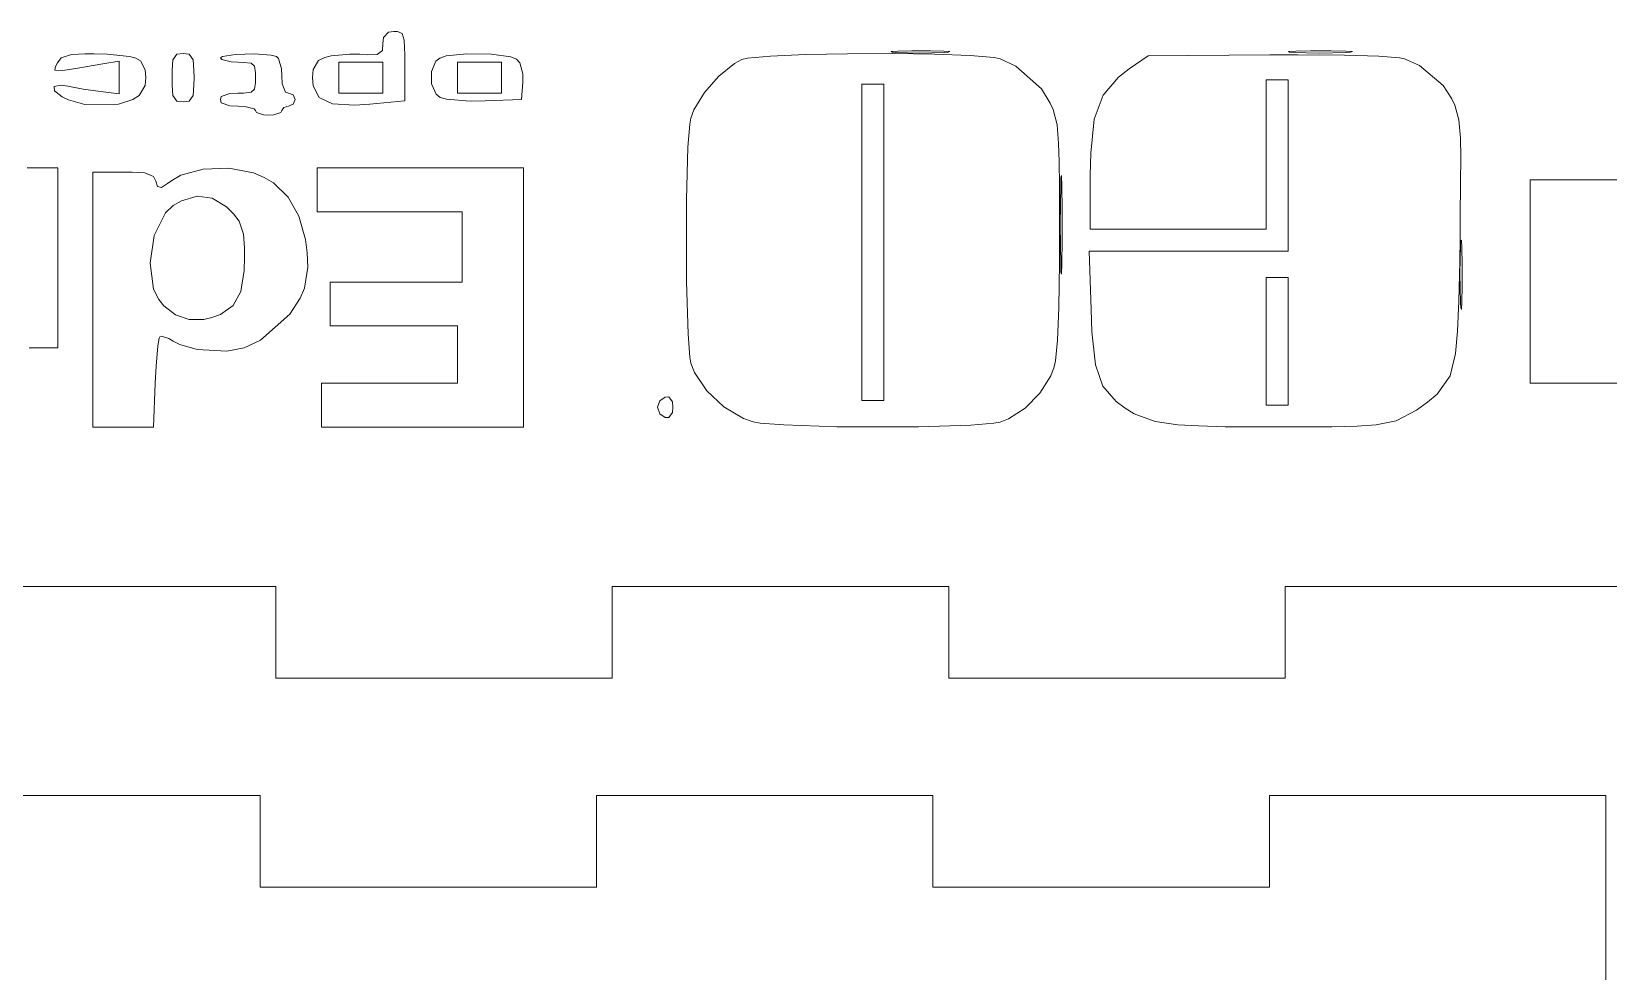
# Model space of a CAD drawing. Header units: millimetres. Extents: x 0 to 610, y 0 to 514.
# Drawn here: x 467.8 to 519.4, y 342.4 to 373.2 of the extents above; entities that cross this region are included whole.
import ezdxf

# ---------------------------------------------------------------- set-up
doc = ezdxf.new("R2010")
doc.units = ezdxf.units.MM
doc.header["$LTSCALE"] = 0.05
doc.layers.get('0').update_dxf_attribs({"plot": 0})
doc.layers.add('CUT', color=1, linetype='Continuous', lineweight=0)
doc.layers.add('ETCH', color=5, linetype='Continuous', lineweight=0)

# ---------------------------------------------------------------- blocks, each defined once
blk = doc.blocks.new('top')
blk.add_lwpolyline([(-215, -227.368), (-215, -240), (-203.974, -240), (-203.974, -237), (-192.949, -237), (-192.949, -240), (-181.923, -240), (-181.923, -237), (-170.897, -237), (-170.897, -240), (-159.872, -240), (-159.872, -237), (-148.846, -237), (-148.846, -240), (-137.821, -240), (-137.821, -237), (-126.795, -237)])
blk = doc.blocks.new('back_outer')
for points in [[(-126.795, 63), (-137.821, 63), (-137.821, 60), (-148.846, 60), (-148.846, 63), (-159.872, 63), (-159.872, 60), (-170.897, 60), (-170.897, 63), (-181.923, 63), (-181.923, 60), (-192.949, 60), (-192.949, 63), (-203.974, 63), (-203.974, 60), (-215, 60)], [(-215, 53.333), (-212, 53.333), (-212, 46.667), (-215, 46.667)]]:
    blk.add_lwpolyline(points)
blk = doc.blocks.new('edmund')
for p, q in [((22.963405, 89.506698), (27.259305, 89.814446)), ((27.259305, 89.814446), (33.007874, 89.955193)), ((33.007874, 89.955193), (40.59579, 89.993504)), ((40.59579, 89.993504), (45.20034, 89.994423)), ((45.20034, 89.994423), (49.688368, 89.986919)), ((49.688368, 89.986919), (57.30877, 89.921224)), ((57.30877, 89.921224), (63.343183, 89.760886)), ((63.343183, 89.760886), (68.057468, 89.473432)), ((115.199046, 89.570741), (127.094649, 89.934903)), ((127.094649, 89.934903), (145.711458, 89.922038)), ((145.711458, 89.922038), (157.745423, 89.541339)), ((217, 60.5), (217, 90)), ((217, 90), (240, 90)), ((240, 90), (263, 90)), ((263, 90), (263, 85)), ((300.83297, 80.049996), (301.232615, 90)), ((301.232615, 90), (308.116307, 90)), ((308.116307, 90), (315, 90)), ((315, 90), (315, 61)), ((11.240769, 84.324013), (13.784825, 86.182272)), ((13.784825, 86.182272), (18.397444, 88.59071)), ((18.397444, 88.59071), (22.963405, 89.506698)), ((68.057468, 89.473432), (73.235228, 88.732873)), ((73.235228, 88.732873), (77.999827, 86.997475)), ((77.999827, 86.997475), (80.063565, 85.736147)), ((102.8383, 85.720157), (106.601193, 88.167755)), ((106.601193, 88.167755), (108.5, 88.883802)), ((108.5, 88.883802), (109.965351, 89.148777)), ((109.965351, 89.148777), (115.199046, 89.570741)), ((157.745423, 89.541339), (163.137245, 89.112032)), ((163.137245, 89.112032), (164.701426, 88.844964)), ((164.701426, 88.844964), (166.951532, 88.068729)), ((166.951532, 88.068729), (171.397715, 85.418427)), ((183, 85.5), (183.089113, 86.732676)), ((183.089113, 86.732676), (183.92359, 87.834009)), ((183.92359, 87.834009), (184.75, 87.809629)), ((184.75, 87.809629), (185.985937, 86.992155)), ((185.985937, 86.992155), (186.5, 85.5)), ((9.029789, 82.544049), (11.240769, 84.324013)), ((45.5, 85), (43, 85)), ((43, 85), (43, 70.5)), ((48, 85), (45.5, 85)), ((48, 70.5), (48, 85)), ((80.063565, 85.736147), (82.145444, 84.190817)), ((82.145444, 84.190817), (85.112892, 80.726175)), ((99.490136, 82.295414), (102.8383, 85.720157)), ((137.5, 84), (135, 84)), ((135, 84), (135, 48)), ((140, 84), (137.5, 84)), ((140, 48), (140, 84)), ((171.397715, 85.418427), (175.29928, 81.748826)), ((183.089113, 84.267324), (183, 85.5)), ((183.92359, 83.165991), (183.089113, 84.267324)), ((184.75, 83.190371), (183.92359, 83.165991)), ((185.985937, 84.007845), (184.75, 83.190371)), ((186.5, 85.5), (185.985937, 84.007845)), ((263, 85), (263, 80)), ((6.081615, 78.381496), (9.029789, 82.544049)), ((85.112892, 80.726175), (86.812536, 75.817744)), ((96.998822, 78.345758), (99.490136, 82.295414)), ((175.29928, 81.748826), (178.089136, 77.593303)), ((247.5, 80), (232, 80)), ((232, 80), (232, 73.5)), ((263, 80), (247.5, 80)), ((300.628092, 76.136893), (300.83297, 80.049996)), ((4.868113, 73.25764), (6.081615, 78.381496)), ((86.812536, 75.817744), (87.637107, 68.331349)), ((95.926726, 74.962874), (96.212645, 76.31541)), ((96.212645, 76.31541), (96.998822, 78.345758)), ((178.089136, 77.593303), (178.889957, 75.5)), ((178.889957, 75.5), (179.14263, 74.068553)), ((300.22347, 71.526941), (300.628092, 76.136893)), ((4.395156, 68.186219), (4.868113, 73.25764)), ((95.471079, 70.242937), (95.926726, 74.962874)), ((179.14263, 74.068553), (179.548897, 68.849105)), ((232, 73.5), (232, 67)), ((276.867671, 70.270776), (280.551897, 72.017127)), ((280.551897, 72.017127), (284.492361, 72.716491)), ((284.492361, 72.716491), (291.274382, 72.330021)), ((291.274382, 72.330021), (295.215416, 71.227801)), ((323, 51.5), (323, 72)), ((323, 72), (329.5, 72)), ((43, 70.5), (43, 56)), ((48, 56), (48, 70.5)), ((87.637107, 68.331349), (87.843968, 63.266986)), ((95.168962, 62.802226), (95.471079, 70.242937)), ((179.548897, 68.849105), (179.909396, 56.898102)), ((270.208852, 64.32427), (276.867671, 70.270776)), ((295.215416, 71.227801), (296.713247, 70.452232)), ((296.713247, 70.452232), (297.718231, 69.876011)), ((297.718231, 69.876011), (299.364717, 69.352715)), ((299.364717, 69.352715), (299.803426, 69.470093)), ((299.803426, 69.470093), (299.938116, 69.799707)), ((299.938116, 69.799707), (300.22347, 71.526941)), ((4.104537, 61.353451), (4.395156, 68.186219)), ((232, 67), (246.5, 67)), ((246.5, 67), (261, 67)), ((261, 67), (261, 62)), ((287.94417, 65.101419), (285.989988, 64.382509)), ((289.740635, 65.512108), (287.94417, 65.101419)), ((293.130481, 65.523649), (289.740635, 65.512108)), ((296.193191, 64.474709), (293.130481, 65.523649)), ((3.396338, 57.972808), (3.450434, 61.591383)), ((3.450434, 61.591383), (3.546182, 63.270807)), ((3.546182, 63.270807), (3.67197, 62.807367)), ((3.67197, 62.807367), (3.742498, 61.708412)), ((3.742498, 61.708412), (3.88626, 55.088132)), ((3.922112, 52.384825), (4.104537, 61.353451)), ((87.843968, 63.266986), (88.231658, 50)), ((95.018704, 52.599596), (95.168962, 62.802226)), ((261, 62), (261, 57)), ((267.820026, 60.647221), (270.208852, 64.32427)), ((283.087285, 62.326628), (281.35448, 59.131377)), ((285.989988, 64.382509), (283.087285, 62.326628)), ((298.86114, 62.388449), (296.193191, 64.474709)), ((300.025946, 60.963562), (298.86114, 62.388449)), ((3.38854, 55.5), (3.396338, 57.972808)), ((217, 31), (217, 60.5)), ((266.099667, 53.638899), (266.821647, 58.37762)), ((266.821647, 58.37762), (267.820026, 60.647221)), ((281.35448, 59.131377), (280.586393, 54.418406)), ((301.184761, 58.650576), (300.025946, 60.963562)), ((302.006266, 52.731148), (301.184761, 58.650576)), ((315, 61), (315, 32)), ((3.395125, 53.015289), (3.38854, 55.5)), ((3.88626, 55.088132), (3.739318, 48.708412)), ((43, 56), (45.5, 56)), ((45.5, 56), (48, 56)), ((94.471639, 52.739624), (94.560902, 55.241821)), ((94.560902, 55.241821), (94.678781, 54.730542)), ((94.678781, 54.730542), (94.745068, 53.25)), ((179.909396, 56.898102), (179.922081, 38.224097)), ((246, 57), (231, 57)), ((231, 57), (231, 49)), ((261, 57), (246, 57)), ((280.586393, 54.418406), (280.5, 51.374543)), ((3.447429, 49.308668), (3.395125, 53.015289)), ((3.848303, 46.982529), (3.922112, 52.384825)), ((94.421819, 47.527466), (94.471639, 52.739624)), ((94.745068, 53.25), (94.881186, 44)), ((95, 46.449705), (95.018704, 52.599596)), ((266.256936, 50.387885), (266.099667, 53.638899)), ((266.632424, 47.33399), (266.256936, 50.387885)), ((280.5, 51.374543), (280.51772, 49.23377)), ((301.034674, 46.40139), (302.006266, 52.731148)), ((323, 31), (323, 51.5)), ((3.542317, 47.471491), (3.447429, 49.308668)), ((3.66828, 47.726605), (3.542317, 47.471491)), ((3.739318, 48.708412), (3.66828, 47.726605)), ((3.789449, 42.248587), (3.848303, 46.982529)), ((65.615829, 50), (43, 50)), ((43, 50), (43, 30.5)), ((88.231658, 50), (65.615829, 50)), ((94.415084, 44), (94.421819, 47.527466)), ((135, 48), (135, 12)), ((140, 12), (140, 48)), ((231, 49), (231, 41)), ((268.1039, 42.003612), (266.632424, 47.33399)), ((280.51772, 49.23377), (280.714362, 46.088432)), ((48, 28), (48, 45)), ((48, 45), (68, 45)), ((68, 45), (88, 45)), ((88, 45), (88, 32.71189)), ((94.421819, 40.472534), (94.415084, 44)), ((94.881186, 44), (94.745068, 34.75)), ((95.001967, 42.168727), (95, 46.449705)), ((280.714362, 46.088432), (281.686729, 43.12395)), ((281.686729, 43.12395), (283, 41.471205)), ((298.512067, 41.238433), (301.034674, 46.40139)), ((3.708982, 34.443527), (3.789449, 42.248587)), ((94.471639, 35.260376), (94.421819, 40.472534)), ((95.025196, 35.031057), (95.001967, 42.168727)), ((231, 41), (247.5, 41)), ((247.5, 41), (264, 41)), ((264, 41), (264, 36)), ((270.538112, 37.706129), (268.1039, 42.003612)), ((283, 41.471205), (284.62578, 39.908269)), ((284.62578, 39.908269), (287.886681, 37.92978)), ((294.836664, 38.508775), (296.744784, 39.587358)), ((296.744784, 39.587358), (298.512067, 41.238433)), ((179.922081, 38.224097), (179.577805, 26.293051)), ((264, 36), (264, 31)), ((273.937547, 34.437153), (270.538112, 37.706129)), ((287.886681, 37.92978), (291.253088, 37.468384)), ((291.253088, 37.468384), (294.836664, 38.508775)), ((3.695237, 28.568151), (3.708982, 34.443527)), ((88, 32.71189), (87.913682, 27.680082)), ((94.560902, 32.758179), (94.471639, 35.260376)), ((94.678781, 33.269458), (94.560902, 32.758179)), ((94.745068, 34.75), (94.678781, 33.269458)), ((95.090807, 29.553499), (95.025196, 35.031057)), ((276, 33.186984), (273.937547, 34.437153)), ((278.452439, 32.179192), (276, 33.186984)), ((295.029592, 32.712375), (289.916122, 31.305996)), ((297.029051, 33.863357), (295.029592, 32.712375)), ((298.05763, 34.618895), (297.029051, 33.863357)), ((299.411248, 35.49306), (298.05763, 34.618895)), ((300.324786, 35.25058), (299.411248, 35.49306)), ((300.688523, 34.083089), (300.324786, 35.25058)), ((301.191377, 32.97449), (300.688523, 34.083089)), ((303.19877, 32.169655), (301.191377, 32.97449)), ((43, 30.5), (43, 11)), ((95.218787, 25.44933), (95.090807, 29.553499)), ((240.5, 31), (217, 31)), ((264, 31), (240.5, 31)), ((284.083599, 31.1184), (278.452439, 32.179192)), ((289.916122, 31.305996), (284.083599, 31.1184)), ((306.056269, 32.013371), (303.19877, 32.169655)), ((308.116631, 32), (306.056269, 32.013371)), ((315, 32), (308.116631, 32)), ((330, 31), (323, 31)), ((3.768689, 24.277566), (3.695237, 28.568151)), ((48, 11), (48, 28)), ((87.913682, 27.680082), (87.09017, 19.94382)), ((95.571415, 21.240979), (95.218787, 25.44933)), ((179.577805, 26.293051), (179.178614, 21.096413)), ((4.08716, 20.058712), (3.768689, 24.277566)), ((5.008106, 16.761319), (4.08716, 20.058712)), ((87.09017, 19.94382), (85.103335, 14.501264)), ((96.446408, 17.760635), (95.571415, 21.240979)), ((178.927876, 19.679221), (178.235671, 17.844797)), ((179.178614, 21.096413), (178.927876, 19.679221)), ((271.559375, 17.29375), (272, 18)), ((272, 18), (272.236719, 18.388281)), ((272.236719, 18.388281), (273.835156, 18.921094)), ((273.835156, 18.921094), (275, 19)), ((275, 19), (276.164844, 18.921094)), ((276.164844, 18.921094), (277.763281, 18.388281)), ((277.763281, 18.388281), (278, 18)), ((278, 18), (278.315625, 17.611719)), ((5.727361, 15.334215), (5.008106, 16.761319)), ((7.707172, 12.301902), (5.727361, 15.334215)), ((85.103335, 14.501264), (81.598593, 10.381098)), ((97.102368, 16.288536), (96.446408, 17.760635)), ((99.131972, 13.010021), (97.102368, 16.288536)), ((178.235671, 17.844797), (175.828033, 13.897687)), ((217.177108, 11.539884), (217.5, 15.5)), ((217.5, 15.5), (225.740462, 15.790288)), ((225.740462, 15.790288), (229.11297, 15.819368)), ((229.11297, 15.819368), (234.561367, 15.402003)), ((234.561367, 15.402003), (235.990462, 15.005104)), ((235.990462, 15.005104), (236.893749, 14.257465)), ((244, 15.791838), (252.014695, 16.501301)), ((244, 7.895919), (244, 15.791838)), ((252.014695, 16.501301), (255.431761, 16.720893)), ((255.431761, 16.720893), (260.499506, 16.430301)), ((260.499506, 16.430301), (263.517076, 15.024589)), ((263.517076, 15.024589), (264.850481, 12.333254)), ((269, 15.5), (269.440625, 16.559375)), ((269.440625, 14.440625), (269, 15.5)), ((269.440625, 16.559375), (270.5, 17)), ((270.5, 14), (269.440625, 14.440625)), ((270.5, 17), (271.559375, 17.29375)), ((278.315625, 17.611719), (280.446875, 17.078906)), ((280.446875, 17.078906), (282, 17)), ((282, 17), (283.84375, 16.917969)), ((283.84375, 16.917969), (285.78125, 16.191406)), ((285.78125, 14.808594), (283.84375, 14.082031)), ((285.78125, 16.191406), (286, 15.5)), ((286, 15.5), (285.78125, 14.808594)), ((292.010476, 12.229297), (292.167791, 14.525391)), ((292.167791, 14.525391), (293.112216, 15.871875)), ((293.112216, 15.871875), (294.5, 16)), ((294.5, 16), (295.887784, 15.871875)), ((295.887784, 15.871875), (296.832209, 14.525391)), ((296.832209, 14.525391), (296.989524, 12.229297)), ((303.121222, 12.264148), (304.470042, 14.564754)), ((304.470042, 14.564754), (305.95034, 15.47432)), ((305.95034, 15.47432), (309.165106, 16.562155)), ((309.165106, 16.562155), (316.87836, 16.602731)), ((316.87836, 16.602731), (320.532119, 15.551027)), ((320.532119, 15.551027), (322.018746, 14.838708)), ((322.018746, 14.838708), (323.754795, 13.497543)), ((13.058694, 7.763671), (7.707172, 12.301902)), ((43, 11), (45.5, 11)), ((45.5, 11), (48, 11)), ((104.95387, 7.860155), (99.131972, 13.010021)), ((135, 12), (137.5, 12)), ((137.5, 12), (140, 12)), ((175.828033, 13.897687), (172.547807, 10.142476)), ((217.121484, 9.631337), (217.177108, 11.539884)), ((227, 14), (222, 14)), ((222, 14), (222, 10.5)), ((232, 14), (227, 14)), ((232, 10.5), (232, 14)), ((236.893749, 14.257465), (237.938647, 11.905161)), ((237.938647, 11.905161), (237.961972, 9.125886)), ((254, 14), (249, 14)), ((249, 14), (249, 10.5)), ((259, 14), (254, 14)), ((259, 10.5), (259, 14)), ((264.850481, 12.333254), (265, 10.452196)), ((271.189162, 13.783854), (270.5, 14)), ((271.917221, 11.882812), (271.189162, 13.783854)), ((272, 10.083333), (271.917221, 11.882812)), ((278.011719, 11.631348), (278, 10.5)), ((278.236049, 13.108887), (278.011719, 11.631348)), ((279.018415, 13.793457), (278.236049, 13.108887)), ((280.707031, 13.989746), (279.018415, 13.793457)), ((282, 14), (280.707031, 13.989746)), ((283.84375, 14.082031), (282, 14)), ((292, 10.5), (292.010476, 12.229297)), ((296.989524, 12.229297), (297, 10.5)), ((303, 10.442096), (303.121222, 12.264148)), ((313.25, 13.66528), (309, 14.201387)), ((309, 14.201387), (309, 10.469851)), ((317.20625, 13.087466), (313.25, 13.66528)), ((320.75, 12.451087), (317.20625, 13.087466)), ((322.20134, 12.240824), (320.75, 12.451087)), ((323.822968, 12.527609), (322.20134, 12.240824)), ((323.754795, 13.497543), (323.822968, 12.527609)), ((16.5, 6.198734), (13.058694, 7.763671)), ((79.166199, 8.513375), (74.832398, 5.5)), ((81.598593, 10.381098), (79.166199, 8.513375)), ((108.5, 6.206552), (104.95387, 7.860155)), ((168.985052, 7.254666), (167.282119, 6.347129)), ((172.547807, 10.142476), (168.985052, 7.254666)), ((217.816091, 7.100901), (217.121484, 9.631337)), ((222, 10.5), (222, 7)), ((232, 7), (232, 10.5)), ((237.961972, 9.125886), (236.956515, 6.778511)), ((244.006704, 5.329922), (244, 7.895919)), ((249, 10.5), (249, 7)), ((259, 7), (259, 10.5)), ((264.89046, 8.640271), (263.640129, 6.570915)), ((265, 10.452196), (264.89046, 8.640271)), ((272.096681, 8.505204), (272, 10.083333)), ((272.758792, 6.16342), (272.096681, 8.505204)), ((278, 10.5), (278.011719, 9.368652)), ((278.011719, 9.368652), (278.236049, 7.891113)), ((278.236049, 7.891113), (279.018415, 7.206543)), ((279.018415, 7.206543), (280.707031, 7.010254)), ((292.010476, 8.770703), (292, 10.5)), ((292.167791, 6.474609), (292.010476, 8.770703)), ((296.989524, 8.770703), (296.832209, 6.474609)), ((297, 10.5), (296.989524, 8.770703)), ((303.107772, 8.711065), (303, 10.442096)), ((304.167067, 6.634407), (303.107772, 8.711065)), ((309, 10.469851), (309, 6.738315)), ((309, 6.738315), (312.75, 7.372096)), ((312.75, 7.372096), (314.942202, 7.74405)), ((314.942202, 7.74405), (318.458543, 8.338983)), ((318.458543, 8.338983), (321.850645, 8.852645)), ((321.850645, 8.852645), (323.665328, 8.812905)), ((323.51045, 7.920381), (323.078095, 7.145922)), ((323.665328, 8.812905), (323.51045, 7.920381)), ((17.640881, 5.953531), (16.5, 6.198734)), ((22.338281, 5.574525), (17.640881, 5.953531)), ((30.112703, 5.348239), (22.338281, 5.574525)), ((28.335798, 4.542082), (28.770744, 4.669817)), ((29.880618, 4.444794), (28.335798, 4.542082)), ((28.770744, 4.669817), (29.789188, 4.741414)), ((29.789188, 4.741414), (35.908478, 4.887231)), ((33.217816, 4.389753), (29.880618, 4.444794)), ((40.791551, 5.279697), (30.112703, 5.348239)), ((35.5, 4.381764), (33.217816, 4.389753)), ((37.793988, 4.388382), (35.5, 4.381764)), ((35.908478, 4.887231), (41.789188, 4.737819)), ((41.218508, 4.441397), (37.793988, 4.388382)), ((47.166199, 5.306149), (40.791551, 5.279697)), ((42.919783, 4.537713), (41.218508, 4.441397)), ((41.789188, 4.737819), (42.691448, 4.665646)), ((42.691448, 4.665646), (42.919783, 4.537713)), ((74.832398, 5.5), (47.166199, 5.306149)), ((109.896707, 5.916866), (108.5, 6.206552)), ((115.340382, 5.461044), (109.896707, 5.916866)), ((123.425741, 5.16782), (115.340382, 5.461044)), ((119.942282, 4.537391), (120.348636, 4.667294)), ((121.352571, 4.438383), (119.942282, 4.537391)), ((120.348636, 4.667294), (121.286513, 4.740078)), ((121.286513, 4.740078), (126.904699, 4.88816)), ((124.408436, 4.382277), (121.352571, 4.438383)), ((133.082391, 5.034633), (123.425741, 5.16782)), ((126.5, 4.374067), (124.408436, 4.382277)), ((128.60326, 4.380713), (126.5, 4.374067)), ((126.904699, 4.88816), (132.286513, 4.735976)), ((131.745638, 4.434507), (128.60326, 4.380713)), ((133.310935, 4.532406), (131.745638, 4.434507)), ((132.286513, 4.735976), (133.109281, 4.662535)), ((143.239939, 5.058925), (133.082391, 5.034633)), ((133.109281, 4.662535), (133.310935, 4.532406)), ((152.827991, 5.238135), (143.239939, 5.058925)), ((160.776153, 5.569704), (152.827991, 5.238135)), ((166.014033, 6.051071), (160.776153, 5.569704)), ((167.282119, 6.347129), (166.014033, 6.051071)), ((218.618238, 6.289884), (217.816091, 7.100901)), ((219.865121, 5.771318), (218.618238, 6.289884)), ((224.342522, 5.134112), (219.865121, 5.771318)), ((222, 7), (227, 7)), ((229.887416, 5.053167), (224.342522, 5.134112)), ((227, 7), (232, 7)), ((234.606973, 5.556115), (229.887416, 5.053167)), ((236.065741, 6.035184), (234.606973, 5.556115)), ((236.956515, 6.778511), (236.065741, 6.035184)), ((244.143546, 1.989358), (244.006704, 5.329922)), ((249.095431, 4.309438), (248.998637, 2.75)), ((249, 7), (254, 7)), ((250.327916, 5.257541), (249.095431, 4.309438)), ((252.546962, 5.272957), (250.327916, 5.257541)), ((254.248637, 5.175568), (252.546962, 5.272957)), ((254, 7), (259, 7)), ((256.504635, 5.132423), (254.248637, 5.175568)), ((260.767861, 5.518845), (256.504635, 5.132423)), ((262.25, 5.900817), (260.767861, 5.518845)), ((263.640129, 6.570915), (262.25, 5.900817)), ((273.25, 5.662281), (272.758792, 6.16342)), ((274.471146, 5.363753), (273.25, 5.662281)), ((278.314733, 5.08742), (274.471146, 5.363753)), ((282.584152, 5.200507), (278.314733, 5.08742)), ((280.707031, 7.010254), (282, 7)), ((282, 7), (283.553125, 6.921094)), ((285.548333, 5.657163), (282.584152, 5.200507)), ((283.553125, 6.921094), (285.684375, 6.388281)), ((286, 6), (285.548333, 5.657163)), ((285.684375, 6.388281), (286, 6)), ((293.112216, 5.128125), (292.167791, 6.474609)), ((294.5, 5), (293.112216, 5.128125)), ((295.887784, 5.128125), (294.5, 5)), ((296.832209, 6.474609), (295.887784, 5.128125)), ((305.25, 6.031162), (304.167067, 6.634407)), ((306.692927, 5.675003), (305.25, 6.031162)), ((311.735899, 5.15936), (306.692927, 5.675003)), ((314.714816, 5.063386), (311.735899, 5.15936)), ((316.867022, 5.058801), (314.714816, 5.063386)), ((319.900827, 5.196528), (316.867022, 5.058801)), ((322.240793, 6.010846), (319.900827, 5.196528)), ((323.078095, 7.145922), (322.240793, 6.010846)), ((244.629869, 0.453372), (244.143546, 1.989358)), ((245.687556, 0.021175), (244.629869, 0.453372)), ((246.5, 0), (245.687556, 0.021175)), ((247.760028, 0.110886), (246.5, 0)), ((248.898518, 1.363909), (247.760028, 0.110886)), ((248.998637, 2.75), (248.898518, 1.363909))]:
    blk.add_line(p, q)

msp = doc.modelspace()

# ---------------------------------------------------------------- block references
at = {"layer": 'CUT', "rotation": 180}
for name, p in [('back_outer', (304.875, 415.026)), ('top', (304.359, 108.174))]:
    msp.add_blockref(name, p, dxfattribs=at)
at = {"layer": 'ETCH', "xscale": 0.144, "yscale": 0.144, "zscale": 0.144, "rotation": 180}
msp.add_blockref('edmund', (515.136, 373.214), dxfattribs=at)

doc.saveas('drawing.dxf')
